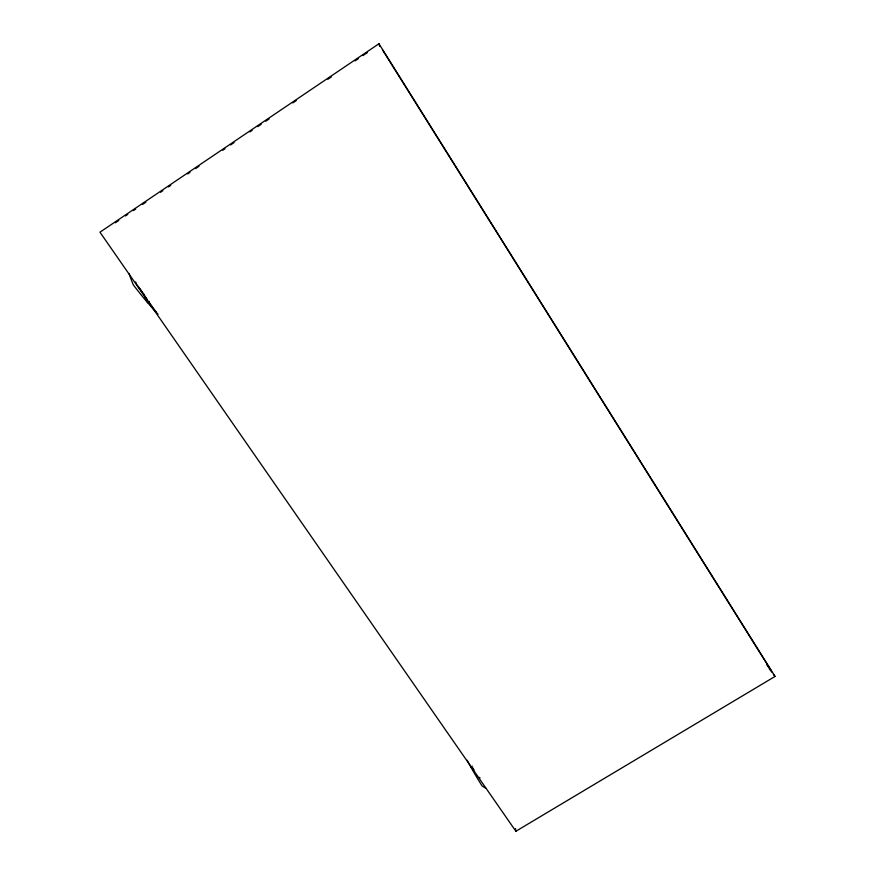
<?xml version="1.0" encoding="UTF-8"?>
<svg xmlns="http://www.w3.org/2000/svg" width="875" height="875" viewBox="0 0 875 875"><rect width="100%" height="100%" fill="white"/><g stroke="black" fill="none" stroke-linecap="round" stroke-linejoin="round"><path stroke-width="1.31" d="M143.369 293.256L147.623 302.477L149.406 301.82M378.952 43.75L99.969 232.192L515.878 831.25L775.031 676.441L378.952 43.75L379.641 46.309M115.347 222.786L118.737 220.489M125.519 215.917L127.772 214.386M133.427 210.569L135.691 209.037M142.472 204.466L145.863 202.169M160.562 192.248L162.816 190.717M168.47 186.9L170.734 185.38M187.688 173.928L189.952 172.397M195.595 168.58L198.986 166.294M222.731 150.259L224.984 148.728M230.639 144.911L234.03 142.625M249.856 131.939L252.12 130.408M257.775 126.591L261.166 124.305M265.683 121.253L269.073 118.956M292.808 102.922L296.198 100.636M327.852 79.264L331.242 76.967M354.988 60.944L358.378 58.647M362.895 55.595L367.413 52.544M147.438 302.159L148.87 301.208M474.13 769.967L471.034 767.102L472.292 766.084M147.941 302.783L146.125 297.752M470.947 766.905L473.178 768.206M766.708 664.716L770.809 670.13L382.463 49.842M769.311 668.861L771.761 672.109M773.402 674.275L775.031 676.441M147.317 299.753L138.25 286.409M148.914 301.973L156.067 311.927M515.473 828.57L515.878 831.25M158.036 314.212A91.656 19.458 54.2 0 1 133.328 284.911A100.603 22.028 55 0 1 129.073 273.481M135.636 281.936A63.984 14.077 54.7 0 0 136.883 284.856A53.867 11.681 54.2 0 0 138.491 287.011M142.286 291.9A53.867 11.681 54.2 0 1 141.739 291.211M141.192 290.522A53.867 11.681 54.2 0 1 140.109 289.133M139.573 288.422A53.867 11.681 54.2 0 1 139.027 287.722M485.866 788.211A97.552 19.906 59.9 0 1 482.07 785.914A83.409 16.253 60.5 0 1 467.13 760.244M479.981 778.017A59.598 11.747 60.5 0 1 479.577 777.372"/></g></svg>
